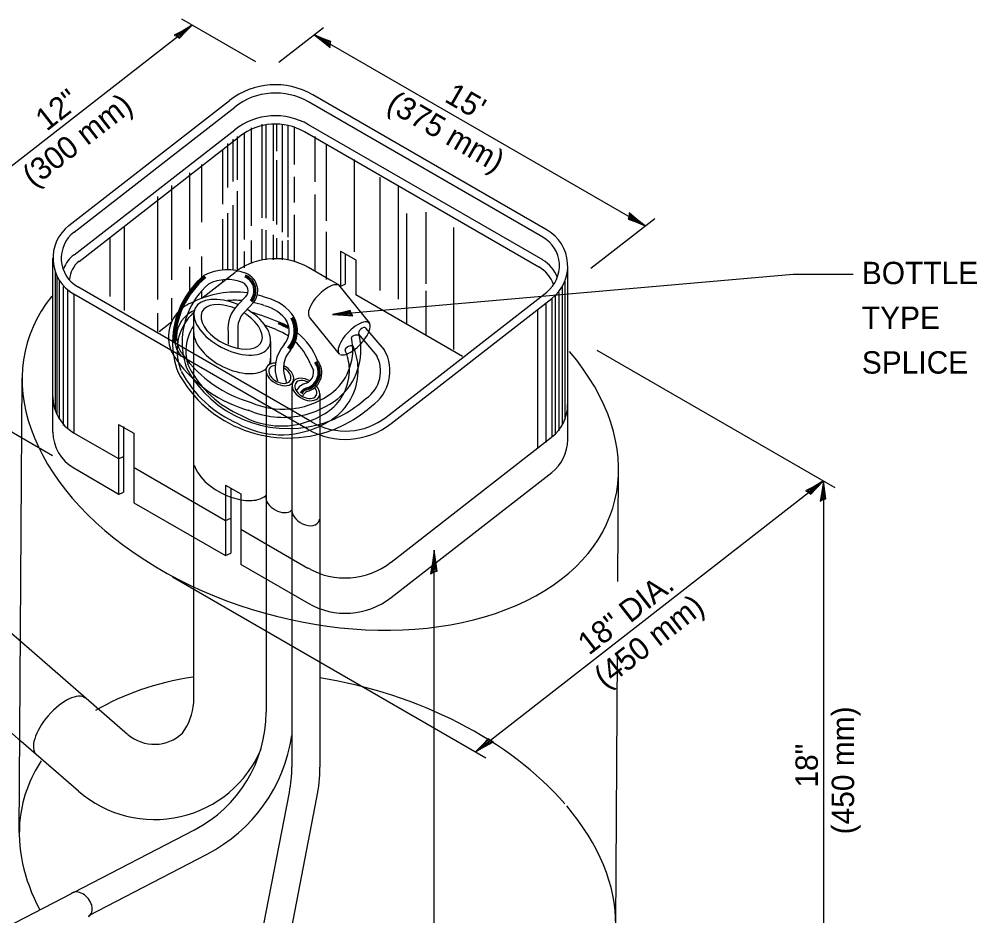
# Model space of a CAD drawing. Extents: x 1709823 to 1716999, y 1398858 to 1402388.
# Drawn here: x 1714709.2 to 1714799, y 1401641 to 1401725.2 of the extents above; entities that cross this region are included whole.
import ezdxf

# ---------------------------------------------------------------- set-up
doc = ezdxf.new("R2010")
doc.units = 0
for name, color, linetype in [('Design_EX_Roadway Dimensions', 7, 'Continuous'), ('Design_EX_Roadway Notes', 7, 'Continuous'), ('Signals_EX_Above Ground', 7, 'Continuous')]:
    doc.layers.add(name, color=color, linetype=linetype)

msp = doc.modelspace()

# ---------------------------------------------------------------- linework, layer by layer
at = {"layer": 'Design_EX_Roadway Dimensions'}
for p, q in [((1714731.391, 1401721.154), (1714724.43, 1401725.171)), ((1714702.065, 1401706.426), (1714725.412, 1401724.604)), ((1714733.551, 1401721.139), (1714737.742, 1401724.403)), ((1714736.847, 1401723.706), (1714767.916, 1401705.77)), ((1714762.834, 1401701.812), (1714768.812, 1401706.468)), ((1714763.386, 1401694.114), (1714785.702, 1401681.227)), ((1714709.394, 1401685.874), (1714701.031, 1401690.703)), ((1714752, 1401656.411), (1714784.658, 1401681.83)), ((1714784.652, 1401681.833), (1714784.652, 1401628.931)), ((1714723.569, 1401672.824), (1714752.981, 1401655.844))]:
    msp.add_line(p, q, dxfattribs=at)
for points in [[(1714724.017, 1401723.55), (1714724.223, 1401723.38), (1714724.737, 1401723.923), (1714725.412, 1401724.604), (1714724.526, 1401724.09), (1714723.728, 1401723.667), (1714724.017, 1401723.55), (1714724.184, 1401723.461), (1714724.907, 1401724.213), (1714723.896, 1401723.676), (1714724.163, 1401723.604), (1714724.518, 1401723.919), (1714724.116, 1401723.692)], [(1714738.348, 1401722.809), (1714738.429, 1401723.065), (1714737.732, 1401723.337), (1714736.847, 1401723.706), (1714737.657, 1401723.077), (1714738.348, 1401722.497), (1714738.348, 1401722.809), (1714738.368, 1401722.998), (1714737.399, 1401723.385), (1714738.278, 1401722.65), (1714738.245, 1401722.926), (1714737.819, 1401723.136), (1714738.179, 1401722.848)], [(1714766.415, 1401706.667), (1714766.334, 1401706.411), (1714767.031, 1401706.139), (1714767.916, 1401705.77), (1714767.106, 1401706.399), (1714766.415, 1401706.979), (1714766.415, 1401706.667), (1714766.395, 1401706.478), (1714767.364, 1401706.091), (1714766.485, 1401706.826), (1714766.518, 1401706.55), (1714766.944, 1401706.34), (1714766.584, 1401706.628)], [(1714783.261, 1401680.776), (1714783.468, 1401680.606), (1714783.983, 1401681.149), (1714784.658, 1401681.83), (1714783.771, 1401681.317), (1714782.973, 1401680.893), (1714783.261, 1401680.776), (1714783.429, 1401680.687), (1714784.152, 1401681.439), (1714783.141, 1401680.902), (1714783.408, 1401680.83), (1714783.764, 1401681.145), (1714783.362, 1401680.918)], [(1714784.626, 1401680.084), (1714784.887, 1401680.143), (1714784.775, 1401680.882), (1714784.652, 1401681.833), (1714784.512, 1401680.818), (1714784.356, 1401679.928), (1714784.626, 1401680.084), (1714784.799, 1401680.162), (1714784.65, 1401681.194), (1714784.452, 1401680.066), (1714784.674, 1401680.233), (1714784.644, 1401680.707), (1714784.575, 1401680.251)], [(1714753.396, 1401657.466), (1714753.189, 1401657.635), (1714752.675, 1401657.092), (1714752, 1401656.411), (1714752.886, 1401656.924), (1714753.684, 1401657.349), (1714753.396, 1401657.466), (1714753.228, 1401657.554), (1714752.505, 1401656.803), (1714753.516, 1401657.34), (1714753.249, 1401657.412), (1714752.894, 1401657.097), (1714753.296, 1401657.323)]]:
    msp.add_lwpolyline(points, dxfattribs=at)
at = {"layer": 'Design_EX_Roadway Notes'}
for p, q in [((1714733.367, 1401712.766), (1714733.367, 1401715.354)), ((1714735.009, 1401711.536), (1714735.009, 1401715.106)), ((1714729.669, 1401710.099), (1714729.669, 1401714.161)), ((1714736.941, 1401709.894), (1714736.941, 1401714.161)), ((1714728.766, 1401709.361), (1714728.766, 1401713.504)), ((1714729.261, 1401709.946), (1714729.261, 1401713.917)), ((1714738.006, 1401706.237), (1714738.006, 1401713.422)), ((1714738.006, 1401700.736), (1714738.006, 1401705.209)), ((1714730.986, 1401702.296), (1714730.986, 1401704.407)), ((1714728.274, 1401700.519), (1714728.274, 1401700.736)), ((1714738.572, 1401697.444), (1714781.794, 1401701.236)), ((1714781.794, 1401701.236), (1714787.437, 1401701.236)), ((1714726.302, 1401698.966), (1714726.302, 1401699.671)), ((1714742.079, 1401696.629), (1714739.176, 1401700.222)), ((1714739.329, 1401700.121), (1714739.757, 1401700.312)), ((1714725.549, 1401697.616), (1714725.549, 1401693.667)), ((1714736.367, 1401697.256), (1714736.319, 1401697.319)), ((1714739.247, 1401693.724), (1714736.419, 1401697.196)), ((1714732.759, 1401694.927), (1714732.759, 1401692.801)), ((1714725.549, 1401693.667), (1714725.549, 1401661.027)), ((1714737.399, 1401686.992), (1714737.399, 1401686.977)), ((1714718.487, 1401683.914), (1714718.964, 1401684.124)), ((1714748.127, 1401617.579), (1714748.127, 1401675.341)), ((1714719.357, 1401658.027), (1714709.382, 1401666.686))]:
    msp.add_line(p, q, dxfattribs=at)
for points in [[(1714740.316, 1401697.571), (1714740.235, 1401697.826), (1714739.508, 1401697.649), (1714738.572, 1401697.444), (1714739.596, 1401697.394), (1714740.495, 1401697.316), (1714740.316, 1401697.571), (1714740.223, 1401697.736), (1714739.208, 1401697.498), (1714740.349, 1401697.399), (1714740.165, 1401697.606), (1714739.695, 1401697.535), (1714740.154, 1401697.505)], [(1714748.097, 1401673.297), (1714748.401, 1401673.369), (1714748.269, 1401674.231), (1714748.127, 1401675.341), (1714747.962, 1401674.156), (1714747.782, 1401673.117), (1714748.097, 1401673.297), (1714748.296, 1401673.391), (1714748.124, 1401674.594), (1714747.894, 1401673.279), (1714748.154, 1401673.474), (1714748.116, 1401674.029), (1714748.037, 1401673.496)]]:
    msp.add_lwpolyline(points, dxfattribs=at)
for centre, radius, start, end in [((1714729.826, 1401699.685), 1.401, 318.90521, 67.40269), ((1714726.621, 1401695.354), 2.67, 113.2749, 129.10025), ((1714731.269, 1401690.816), 6.163, 59.46538, 68.85557), ((1714726.621, 1401695.354), 2.891, 191.82799, 219.50683), ((1714735.726, 1401692.005), 1.511, 290.7489, 38.05543), ((1714735.726, 1401692.005), 1.592, 290.7489, 38.05543), ((1714735.726, 1401692.005), 1.703, 290.7489, 38.05543), ((1714735.726, 1401692.005), 1.846, 290.7489, 38.05543), ((1714733.788, 1401694.703), 8.534, 295.24657, 302.05722), ((1714733.788, 1401694.703), 8.534, 302.05722, 305.92321)]:
    msp.add_arc(centre, radius, start, end, dxfattribs=at)
for centre, major_axis, ratio, start_param, end_param in [((1714737.837, 1401698.7), (-1.402, -1.449), 0.40372, 3.040364, 6.282147), ((1714729.116, 1401696.287), (-2.772, 1.443), 0.547749, 5.066661, 10.754483), ((1714740.624, 1401695.199), (-1.402, -1.449), 0.40372, 3.040364, 6.282147), ((1714740.593, 1401695.208), (-1.402, -1.449), 0.40372, 2.39078, 3.040364), ((1714729.163, 1401694.521), (-3.466, 1.803), 0.547749, 0.280758, 2.944783), ((1714740.593, 1401695.208), (-1.402, -1.449), 0.40372, 1.836347, 2.39078), ((1714740.593, 1401695.208), (-1.402, -1.449), 0.40372, 0.71217, 1.596269), ((1714740.593, 1401695.208), (-1.402, -1.449), 0.40372, 1.596269, 1.836347), ((1714740.593, 1401695.208), (-1.402, -1.449), 0.40372, 0.098841, 0.71217), ((1714729.163, 1401694.521), (-3.466, 1.803), 0.547749, 3.146727, 3.435882), ((1714734.204, 1401691.234), (-0.067, 0.244), 0.133757, 3.141593, 6.283185)]:
    msp.add_ellipse(centre, major_axis=major_axis, ratio=ratio, start_param=start_param, end_param=end_param, dxfattribs=at)
at = {"layer": 'Signals_EX_Above Ground'}
for p, q in [((1714758.709, 1401705.382), (1714736.719, 1401718.076)), ((1714713.849, 1401705.802), (1714728.924, 1401717.539)), ((1714714.324, 1401705.187), (1714729.404, 1401716.924)), ((1714758.324, 1401704.707), (1714736.329, 1401717.404)), ((1714730.986, 1401705.769), (1714730.986, 1401714.982)), ((1714731.969, 1401706.519), (1714731.969, 1401715.312)), ((1714732.339, 1401706.499), (1714732.339, 1401715.271)), ((1714733.037, 1401706.229), (1714733.037, 1401715.271)), ((1714733.899, 1401705.184), (1714733.899, 1401715.271)), ((1714734.432, 1401704.704), (1714734.432, 1401715.229)), ((1714758.324, 1401702.569), (1714736.329, 1401715.267)), ((1714714.324, 1401703.049), (1714729.404, 1401714.787)), ((1714714.801, 1401702.439), (1714729.879, 1401714.176)), ((1714730.329, 1401704.486), (1714730.329, 1401714.532)), ((1714757.934, 1401701.899), (1714735.939, 1401714.596)), ((1714728.274, 1401707.797), (1714728.274, 1401712.889)), ((1714726.302, 1401706.121), (1714726.302, 1401711.536)), ((1714733.367, 1401705.884), (1714733.367, 1401711.944)), ((1714740.634, 1401703.324), (1714740.634, 1401711.986)), ((1714725.196, 1401703.597), (1714725.196, 1401710.752)), ((1714723.509, 1401700.721), (1714723.509, 1401709.564)), ((1714735.009, 1401707.962), (1714735.009, 1401710.384)), ((1714743.057, 1401699.709), (1714743.057, 1401710.344)), ((1714744.782, 1401698.887), (1714744.782, 1401709.564)), ((1714729.669, 1401701.474), (1714729.669, 1401709.031)), ((1714736.941, 1401701.474), (1714736.941, 1401708.701)), ((1714722.196, 1401698.854), (1714722.196, 1401708.536)), ((1714728.766, 1401701.632), (1714728.766, 1401706.969)), ((1714729.261, 1401701.632), (1714729.261, 1401707.722)), ((1714745.562, 1401696.544), (1714745.562, 1401706.934)), ((1714747.369, 1401700.324), (1714747.369, 1401707.059)), ((1714728.274, 1401701.614), (1714728.274, 1401706.391)), ((1714735.009, 1401702.419), (1714735.009, 1401706.814)), ((1714719.076, 1401697.819), (1714719.076, 1401705.664)), ((1714731.969, 1401702.622), (1714731.969, 1401705.461)), ((1714732.339, 1401702.581), (1714732.339, 1401705.364)), ((1714749.957, 1401694.166), (1714749.957, 1401705.622)), ((1714717.722, 1401699.134), (1714717.722, 1401704.594)), ((1714733.037, 1401702.581), (1714733.037, 1401704.921)), ((1714733.367, 1401702.664), (1714733.367, 1401704.624)), ((1714733.899, 1401702.581), (1714733.899, 1401704.374)), ((1714734.432, 1401702.539), (1714734.432, 1401704.429)), ((1714730.329, 1401701.842), (1714730.329, 1401703.376)), ((1714739.329, 1401703.387), (1714740.769, 1401702.574)), ((1714739.329, 1401703.387), (1714739.329, 1401700.121)), ((1714712.349, 1401689.554), (1714712.349, 1401702.734)), ((1714726.302, 1401700.904), (1714726.302, 1401702.892)), ((1714739.757, 1401703.151), (1714739.757, 1401700.312)), ((1714740.769, 1401702.574), (1714740.769, 1401699.292)), ((1714712.547, 1401701.564), (1714712.547, 1401688.541)), ((1714725.196, 1401699.724), (1714725.196, 1401701.932)), ((1714738.369, 1401700.684), (1714736.329, 1401701.861)), ((1714760.652, 1401688.774), (1714760.656, 1401702.014)), ((1714712.712, 1401701.074), (1714712.712, 1401688.049)), ((1714712.937, 1401700.661), (1714712.937, 1401687.637)), ((1714726.317, 1401698.981), (1714728.574, 1401700.739)), ((1714728.574, 1401700.739), (1714729.404, 1401701.381)), ((1714739.329, 1401700.129), (1714738.234, 1401700.762)), ((1714760.367, 1401700.574), (1714760.367, 1401687.574)), ((1714713.304, 1401700.069), (1714713.304, 1401687.041)), ((1714713.717, 1401699.761), (1714713.717, 1401686.734)), ((1714736.671, 1401687.344), (1714714.681, 1401700.042)), ((1714747.369, 1401695.561), (1714747.369, 1401699.667)), ((1714760.116, 1401700.091), (1714760.116, 1401687.094)), ((1714736.284, 1401686.674), (1714714.291, 1401699.367)), ((1714714.291, 1401699.367), (1714714.291, 1401686.344)), ((1714736.284, 1401686.674), (1714714.291, 1401699.367)), ((1714723.509, 1401696.874), (1714723.509, 1401698.989)), ((1714729.674, 1401698.324), (1714730.472, 1401699.172)), ((1714750.789, 1401693.514), (1714740.769, 1401699.296)), ((1714743.601, 1401687.824), (1714758.679, 1401699.562)), ((1714744.077, 1401687.209), (1714759.156, 1401698.947)), ((1714759.156, 1401698.947), (1714759.156, 1401685.949)), ((1714759.474, 1401699.202), (1714759.474, 1401686.201)), ((1714759.819, 1401699.521), (1714759.819, 1401686.519)), ((1714730.341, 1401697.694), (1714731.139, 1401698.539)), ((1714757.829, 1401697.874), (1714757.829, 1401684.874)), ((1714758.604, 1401698.444), (1714758.604, 1401685.447)), ((1714722.196, 1401695.849), (1714722.196, 1401697.582)), ((1714722.304, 1401695.857), (1714723.479, 1401696.769)), ((1714743.444, 1401694.144), (1714741.711, 1401696.184)), ((1714728.784, 1401695.899), (1714728.784, 1401694.654)), ((1714729.696, 1401695.899), (1714729.696, 1401694.319)), ((1714742.776, 1401693.581), (1714741.047, 1401695.621)), ((1714736.469, 1401692.864), (1714736.802, 1401692.209)), ((1714732.344, 1401692.164), (1714732.344, 1401689.827)), ((1714709.187, 1401648.839), (1714709.457, 1401691.484)), ((1714734.762, 1401690.709), (1714734.762, 1401688.439)), ((1714732.344, 1401689.827), (1714732.344, 1401660.131)), ((1714735.864, 1401689.936), (1714735.764, 1401689.764)), ((1714736.274, 1401690.244), (1714736.379, 1401690.277)), ((1714737.399, 1401690.011), (1714737.399, 1401689.399)), ((1714712.349, 1401686.411), (1714712.349, 1401689.554)), ((1714737.399, 1401689.392), (1714737.399, 1401688.541)), ((1714734.762, 1401688.439), (1714734.762, 1401654.971)), ((1714737.399, 1401688.541), (1714737.399, 1401687.892)), ((1714760.652, 1401685.691), (1714760.652, 1401688.774)), ((1714718.487, 1401687.124), (1714719.927, 1401686.309)), ((1714718.487, 1401687.124), (1714718.487, 1401683.914)), ((1714737.399, 1401687.892), (1714737.399, 1401686.992)), ((1714714.284, 1401686.359), (1714718.494, 1401683.929)), ((1714718.964, 1401686.947), (1714718.964, 1401684.124)), ((1714719.939, 1401686.329), (1714719.939, 1401683.047)), ((1714737.399, 1401686.977), (1714737.399, 1401654.971)), ((1714712.304, 1401684.194), (1714709.394, 1401685.874)), ((1714744.069, 1401674.201), (1714759.144, 1401685.939)), ((1714718.487, 1401683.914), (1714718.487, 1401680.564)), ((1714718.964, 1401684.124), (1714718.964, 1401680.774)), ((1714714.291, 1401683.047), (1714718.479, 1401680.629)), ((1714719.939, 1401683.047), (1714719.939, 1401679.769)), ((1714719.957, 1401683.081), (1714728.534, 1401678.131)), ((1714744.077, 1401670.889), (1714759.156, 1401682.627)), ((1714765.362, 1401672.379), (1714765.426, 1401682.834)), ((1714709.382, 1401666.686), (1714693.089, 1401680.831)), ((1714728.534, 1401681.434), (1714728.534, 1401678.119)), ((1714728.537, 1401681.442), (1714729.984, 1401680.621)), ((1714729.051, 1401681.149), (1714729.051, 1401678.349)), ((1714718.487, 1401680.564), (1714718.964, 1401680.774)), ((1714729.984, 1401680.621), (1714729.984, 1401677.291)), ((1714719.946, 1401679.781), (1714728.534, 1401674.824)), ((1714728.534, 1401678.119), (1714729.047, 1401678.349)), ((1714728.534, 1401678.124), (1714728.534, 1401674.824)), ((1714729.051, 1401678.349), (1714729.051, 1401675.052)), ((1714729.984, 1401677.344), (1714729.984, 1401673.999)), ((1714729.992, 1401677.291), (1714736.274, 1401673.661)), ((1714709.379, 1401657.374), (1714689.387, 1401674.729)), ((1714728.534, 1401674.824), (1714729.051, 1401675.052)), ((1714729.947, 1401674.006), (1714736.284, 1401670.349)), ((1714765.159, 1401640.189), (1714765.318, 1401665.465)), ((1714714.744, 1401652.714), (1714709.379, 1401657.374)), ((1714730.704, 1401632.857), (1714734.537, 1401652.604)), ((1714733.179, 1401631.781), (1714737.124, 1401652.114)), ((1714714.287, 1401643.199), (1714725.634, 1401649.091)), ((1714715.709, 1401641.036), (1714726.824, 1401646.807)), ((1714700.037, 1401635.824), (1714714.092, 1401643.117))]:
    msp.add_line(p, q, dxfattribs=at)
for centre, radius, start, end in [((1714733.221, 1401712.02), 6.995, 60.00046, 127.90231), ((1714733.221, 1401712.02), 6.218, 60.00046, 127.90231), ((1714733.221, 1401709.883), 6.218, 60.00046, 127.90231), ((1714733.221, 1401709.883), 5.441, 60.00046, 127.90231), ((1714716.234, 1401702.735), 3.886, 127.90353, 239.99992), ((1714716.234, 1401702.735), 3.109, 127.90353, 239.99992), ((1714756.767, 1401702.015), 3.886, 307.90353, 59.99992), ((1714756.767, 1401702.015), 3.109, 307.90353, 59.99992), ((1714716.233, 1401700.614), 3.109, 127.90353, 158.5235), ((1714716.233, 1401700.614), 2.332, 127.90353, 176.93583), ((1714733.221, 1401696.475), 6.218, 60.00046, 125.53525), ((1714756.753, 1401699.869), 3.109, 20.26346, 59.99992), ((1714728.699, 1401696.934), 4.715, 67.60163, 117.52522), ((1714733.221, 1401696.475), 6.218, 125.53525, 127.90231), ((1714756.384, 1401699.226), 3.109, 19.29356, 59.99992), ((1714731.725, 1401694.841), 8.152, 129.67661, 179.53062), ((1714731.725, 1401694.841), 8.118, 129.67661, 179.73719), ((1714731.725, 1401694.841), 8.023, 129.67661, 180.04501), ((1714731.725, 1401694.841), 7.992, 129.67661, 180.19573), ((1714731.725, 1401694.841), 7.897, 129.67661, 180.51423), ((1714728.699, 1401696.934), 3.797, 67.60163, 117.52576), ((1714729.826, 1401699.685), 1.385, 318.90521, 67.40269), ((1714729.826, 1401699.685), 1.447, 318.90521, 67.40269), ((1714729.826, 1401699.685), 1.573, 318.90521, 67.40269), ((1714729.826, 1401699.685), 1.742, 318.90521, 67.40269), ((1714731.725, 1401694.841), 7.257, 131.20343, 183.64251), ((1714729.826, 1401699.685), 0.824, 318.90521, 67.40269), ((1714729.411, 1401691.036), 8.522, 81.97991, 117.32683), ((1714729.411, 1401691.036), 7.752, 85.06999, 94.97313), ((1714729.411, 1401691.036), 8.522, 69.27345, 75.87912), ((1714731.387, 1401694.831), 4.303, 33.87854, 76.01006), ((1714726.621, 1401695.354), 3.441, 109.03088, 137.72344), ((1714731.824, 1401696.15), 3.061, 133.82224, 186.75711), ((1714727.756, 1401693.738), 4.617, 68.81334, 75.71341), ((1714728.026, 1401694.708), 4.046, 65.15151, 75.89669), ((1714730.391, 1401697.509), 0.461, 48.22232, 67.58472), ((1714729.411, 1401691.036), 7.752, 69.27345, 77.14196), ((1714731.387, 1401694.831), 3.532, 33.87854, 76.01006), ((1714726.621, 1401695.354), 3.441, 137.72344, 183.75936), ((1714726.621, 1401695.354), 2.67, 129.10025, 195.87964), ((1714728.916, 1401694.053), 4.927, 133.09951, 149.28821), ((1714731.824, 1401696.15), 2.143, 133.82224, 186.75711), ((1714727.756, 1401693.738), 4.617, 52.83093, 57.17547), ((1714716.212, 1401652.913), 47.137, 68.40472, 71.76732), ((1714732.501, 1401695.921), 2.488, 319.72353, 28.03333), ((1714732.501, 1401695.921), 2.527, 319.72353, 28.03333), ((1714732.501, 1401695.921), 2.618, 319.72353, 28.03333), ((1714732.501, 1401695.921), 2.71, 319.72353, 28.03333), ((1714732.501, 1401695.921), 2.785, 319.72353, 28.03333), ((1714728.916, 1401694.053), 4.927, 149.28821, 173.18837), ((1714728.916, 1401694.053), 4.101, 145.33822, 178.20888), ((1714716.212, 1401652.913), 46.372, 68.40472, 69.70061), ((1714731.269, 1401690.816), 6.163, 59.46538, 68.85557), ((1714731.269, 1401690.816), 6.274, 59.46538, 68.85557), ((1714731.269, 1401690.816), 6.353, 59.46538, 68.85557), ((1714732.501, 1401695.921), 2.009, 319.72353, 28.03333), ((1714731.269, 1401690.816), 5.588, 55.30472, 68.85557), ((1714731.269, 1401690.816), 6.353, 21.48996, 50.50379), ((1714735.347, 1401694.127), 5.134, 310.3005, 12.67068), ((1714735.347, 1401694.127), 5.898, 310.3005, 12.67068), ((1714726.621, 1401695.354), 3.441, 183.76444, 219.50683), ((1714731.725, 1401694.841), 8.152, 179.53062, 199.81816), ((1714728.916, 1401694.053), 4.927, 173.18837, 202.26573), ((1714726.621, 1401695.354), 2.67, 195.87964, 219.50683), ((1714731.725, 1401694.841), 7.257, 183.64679, 199.81816), ((1714736.636, 1401692.382), 3.433, 139.1416, 199.89593), ((1714731.269, 1401690.816), 5.588, 21.48996, 47.35948), ((1714735.439, 1401692.213), 5.55, 2.04129, 24.09095), ((1714734.159, 1401700.581), 11.835, 216.03724, 254.26333), ((1714728.916, 1401694.053), 4.101, 178.26319, 202.26573), ((1714736.636, 1401692.382), 2.657, 139.1416, 199.89593), ((1714735.439, 1401692.213), 4.729, 1.78809, 24.09095), ((1714739.986, 1401692.148), 3.105, 303.41078, 29.98868), ((1714739.986, 1401692.148), 3.991, 304.44576, 29.98868), ((1714734.159, 1401700.581), 12.606, 216.03724, 254.26333), ((1714734.056, 1401697.256), 10.122, 208.0264, 246.55708), ((1714735.726, 1401692.005), 1.082, 290.7489, 38.05543), ((1714734.411, 1401697.592), 11.732, 208.03951, 290.82993), ((1714734.056, 1401697.256), 10.948, 208.0264, 246.55708), ((1714734.411, 1401697.592), 10.847, 208.71475, 284.93051), ((1714735.439, 1401692.213), 5.55, 307.42045, 2.04129), ((1714735.439, 1401692.213), 4.729, 333.78779, 1.78809), ((1714736.398, 1401689.655), 1.37, 102.19146, 152.36125), ((1714733.961, 1401696.103), 7.54, 274.55364, 308.62407), ((1714736.398, 1401689.655), 0.951, 102.19146, 152.36125), ((1714736.398, 1401689.655), 0.876, 102.19146, 152.36125), ((1714736.398, 1401689.655), 0.782, 102.19146, 152.36125), ((1714736.398, 1401689.655), 0.605, 102.19146, 152.36125), ((1714735.439, 1401692.213), 4.729, 307.42045, 333.60994), ((1714716.225, 1401689.726), 3.886, 179.99523, 239.99992), ((1714733.961, 1401696.103), 7.54, 246.46316, 274.55364), ((1714733.961, 1401696.103), 8.304, 281.59737, 308.62407), ((1714734.411, 1401697.592), 10.847, 284.93051, 312.19182), ((1714756.757, 1401689.006), 3.886, 307.90353, 359.99523), ((1714733.961, 1401696.103), 8.304, 246.46316, 281.59737), ((1714733.788, 1401694.703), 7.712, 290.32831, 305.92321), ((1714734.411, 1401697.592), 11.732, 290.92929, 311.88001), ((1714733.788, 1401694.703), 8.534, 240.83241, 295.24657), ((1714733.788, 1401694.703), 7.712, 240.83241, 290.26986), ((1714739.781, 1401692.73), 6.995, 240.00037, 307.90325), ((1714739.781, 1401692.73), 6.218, 240.00037, 307.90325), ((1714716.234, 1401686.413), 3.886, 179.99523, 239.99992), ((1714756.766, 1401685.693), 3.886, 307.90353, 359.99523), ((1714739.771, 1401679.721), 6.995, 240.00037, 307.90325), ((1714739.781, 1401676.408), 6.995, 240.00037, 307.90325), ((1714719.797, 1401661.534), 5.791, 324.47258, 354.96322), ((1714719.907, 1401660.129), 12.436, 297.43262, 0), ((1714721.878, 1401660.931), 3.815, 229.0367, 313.61019), ((1714719.907, 1401660.13), 15.011, 297.43285, 351.6515), ((1714721.878, 1401660.931), 10.881, 229.0367, 336.95783), ((1714722.327, 1401654.972), 12.436, 349.02344, 0), ((1714722.386, 1401654.972), 15.011, 349.02344, 0)]:
    msp.add_arc(centre, radius, start, end, dxfattribs=at)
for centre, major_axis, ratio, start_param, end_param in [((1714737.441, 1401687.161), (27.57, -7.422), 0.647579, 2.864651, 7.037322), ((1714729.172, 1401696.26), (-3.466, 1.803), 0.547749, 5.034335, 10.838733), ((1714741.378, 1401695.904), (-0.332, -0.282), 0.541859, 3.141593, 6.283185), ((1714740.728, 1401695.337), (-0.373, -0.084), 0.432657, 3.141593, 6.283185), ((1714740.131, 1401694.311), (-0.375, -0.167), 0.360186, 3.141593, 6.283185), ((1714733.637, 1401691.824), (1.221, -0.705), 0.640209, 2.238494, 7.930401), ((1714733.637, 1401691.824), (0.977, -0.564), 0.640209, 2.348426, 7.869449), ((1714736.079, 1401690.414), (1.221, -0.705), 0.640209, 1.616619, 7.336625), ((1714736.079, 1401690.414), (0.977, -0.564), 0.640209, 1.690927, 7.248357), ((1714729.121, 1401682.608), (-3.466, 1.803), 0.547749, 0.490685, 1.828072), ((1714729.121, 1401682.608), (-3.466, 1.803), 0.547749, 1.828072, 2.088128), ((1714729.121, 1401682.608), (-3.466, 1.803), 0.547749, 2.088128, 2.592371), ((1714729.121, 1401682.608), (-3.466, 1.803), 0.547749, 2.592371, 2.935859), ((1714733.616, 1401679.912), (1.221, -0.705), 0.640209, 3.397658, 6.097665), ((1714736.056, 1401678.68), (1.221, -0.705), 0.640209, 3.494362, 6.601129), ((1714737.173, 1401644.515), (27.57, -7.422), 0.647579, 2.174377, 2.582515), ((1714737.173, 1401644.515), (27.57, -7.422), 0.647579, 0.765349, 1.735688), ((1714713.083, 1401658.785), (-2.29, -2.651), 0.443417, 3.141593, 6.283185), ((1714737.173, 1401644.515), (27.57, -7.422), 0.647579, 2.927701, 3.234137), ((1714737.173, 1401644.515), (27.57, -7.422), 0.647579, 0.166031, 0.754149), ((1714737.173, 1401644.515), (27.57, -7.422), 0.647579, 3.235197, 3.688023), ((1714714.92, 1401642.057), (0.83, -1.062), 0.693744, 6.206076, 9.449141)]:
    msp.add_ellipse(centre, major_axis=major_axis, ratio=ratio, start_param=start_param, end_param=end_param, dxfattribs=at)

# ---------------------------------------------------------------- texts
at = {"layer": 'Design_EX_Roadway Dimensions'}
for s, rotation, p in [('12"', 37.90442, (1714711.754, 1401714.592)), ("15'", 330.00441, (1714748.985, 1401717.491)), ('(300 mm)', 37.90442, (1714710.523, 1401709.327)), ('(375 mm)', 330.00441, (1714743.522, 1401716.721)), ('18" DIA.', 37.90398, (1714762.646, 1401665.418)), ('(450 mm)', 37.90398, (1714764.166, 1401662.295)), ('(450 mm)', 90, (1714787.521, 1401648.663)), ('18"', 90, (1714784.123, 1401653.05))]:
    msp.add_text(s, height=2.0985, rotation=rotation, dxfattribs=at).set_placement(p)
at = {"layer": 'Design_EX_Roadway Notes'}
for s, p in [('BOTTLE', (1714788.249, 1401700.301)), ('TYPE', (1714788.249, 1401696.102)), ('SPLICE', (1714788.249, 1401691.904))]:
    msp.add_text(s, height=2.0985, dxfattribs=at).set_placement(p)

doc.saveas('drawing.dxf')
